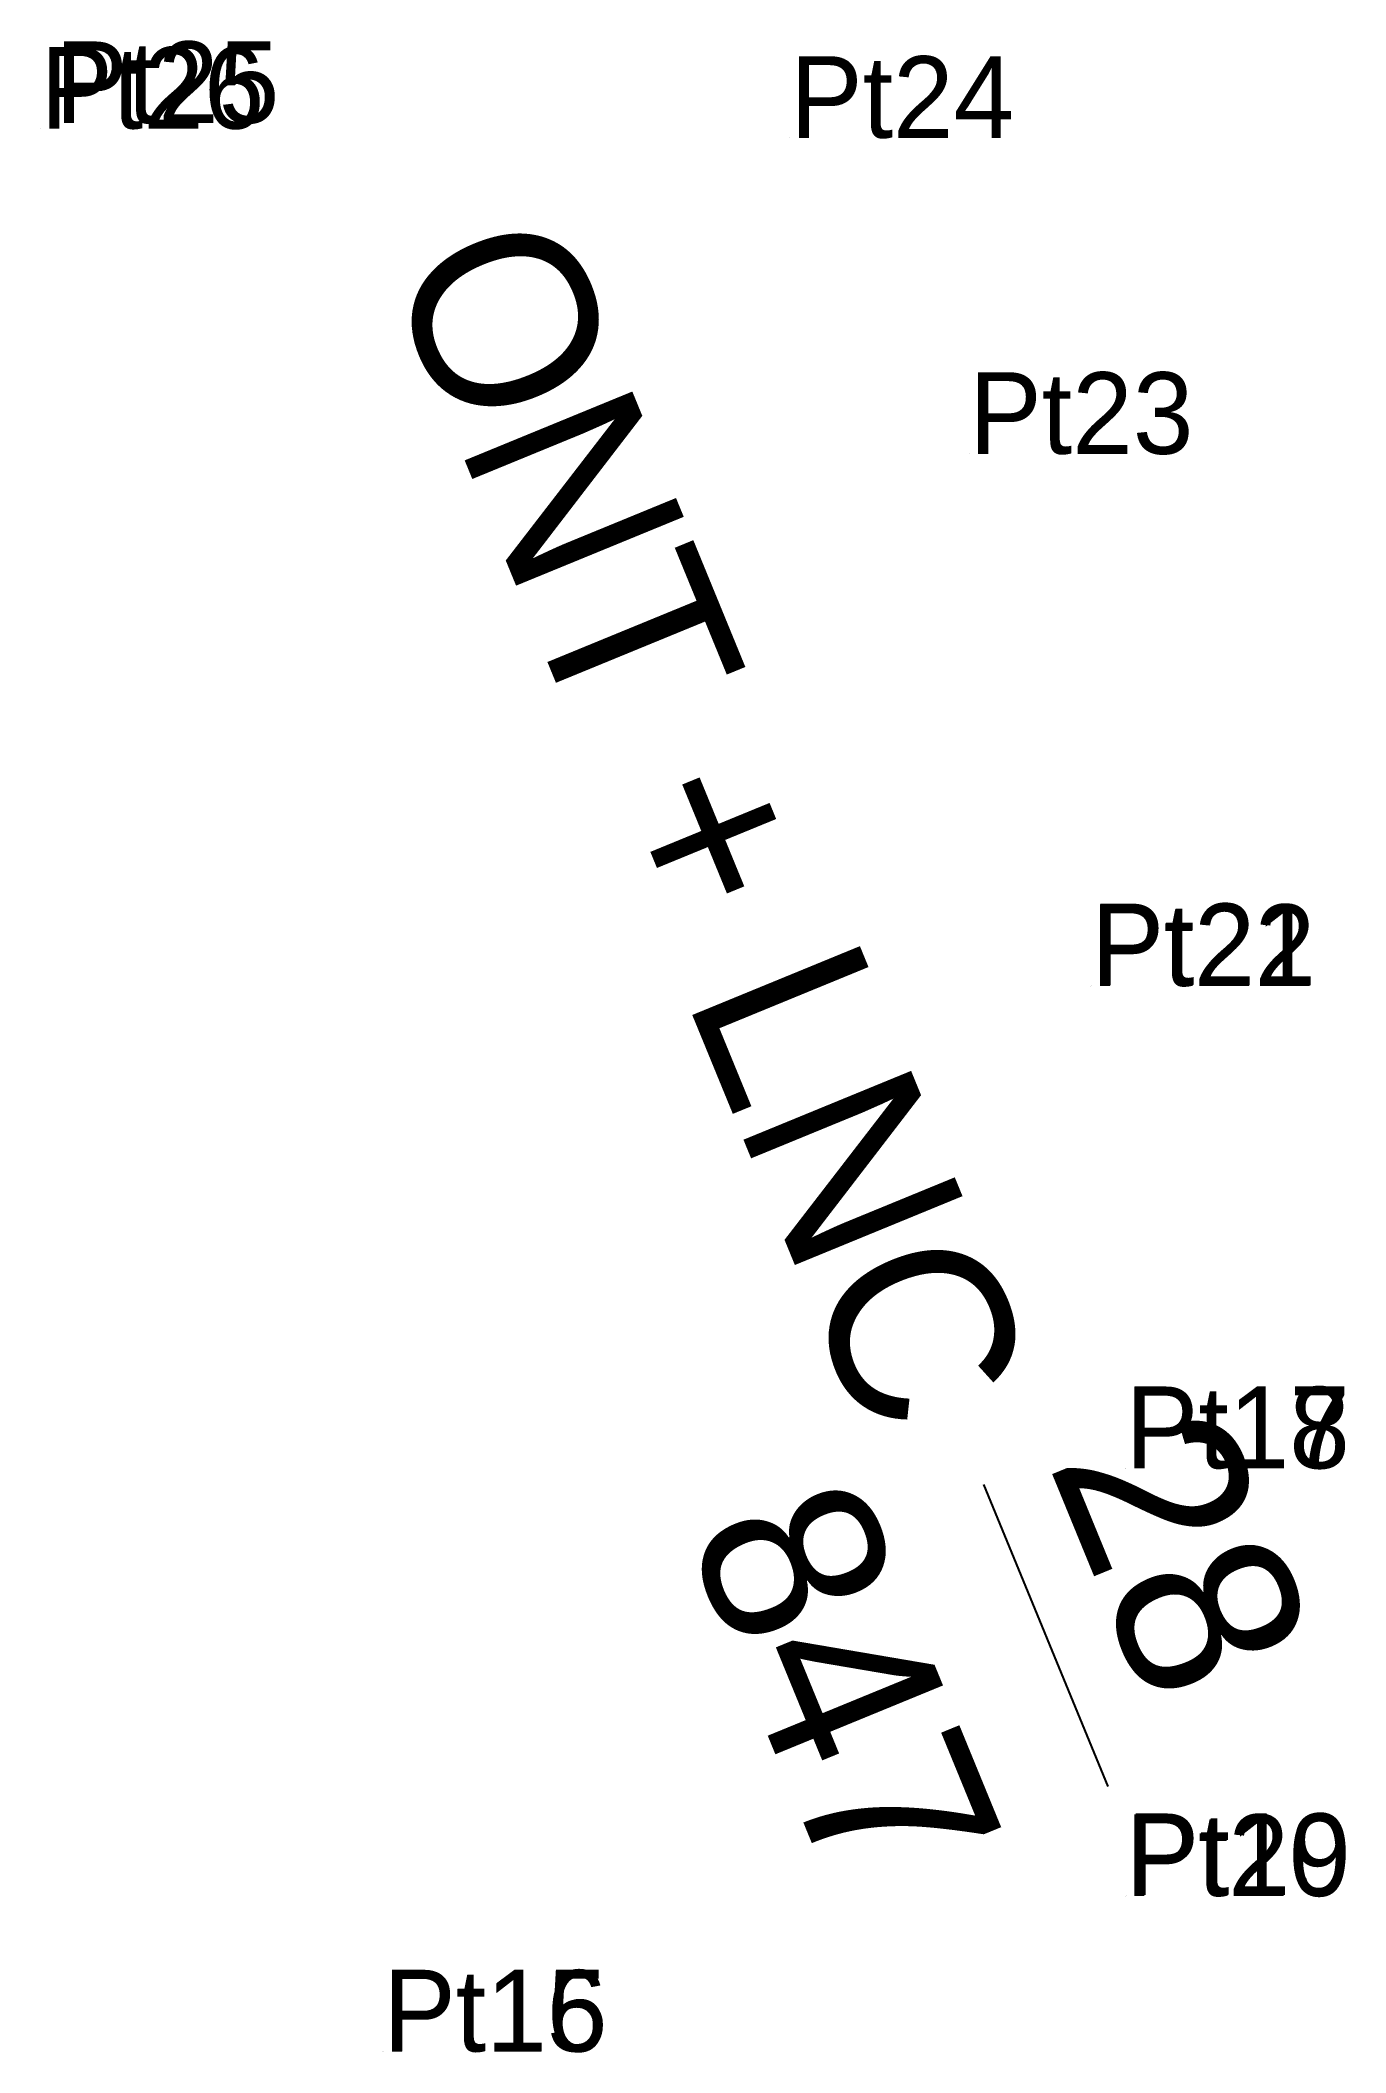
# Model space of a CAD drawing. Extents: x 550498 to 552544, y 1838050 to 1838232.
# Drawn here: x 552515.66 to 552544.47, y 1838049.74 to 1838094.13 of the extents above.
import ezdxf

# ---------------------------------------------------------------- set-up
doc = ezdxf.new("R2010")
doc.units = 0
for name, color, linetype in [('Level 12', 7, 'Continuous'), ('Level 13', 7, 'Continuous'), ('Level 7', 7, 'Continuous')]:
    doc.layers.add(name, color=color, linetype=linetype)

msp = doc.modelspace()

# ---------------------------------------------------------------- linework, layer by layer
at = {"layer": 'Level 13'}
msp.add_line((552536.48, 1838062.27), (552539.22, 1838055.61), dxfattribs=at)
at = {"layer": 'Level 7'}
for p, q in [((552515.66, 1838092.184), (552515.66, 1838092.184)), ((552515.986, 1838092.307), (552515.986, 1838092.307)), ((552532.205, 1838091.981), (552532.205, 1838091.981)), ((552536.159, 1838085.009), (552536.159, 1838085.009)), ((552538.847, 1838073.269), (552538.847, 1838073.269)), ((552538.861, 1838073.287), (552538.861, 1838073.287)), ((552539.611, 1838062.627), (552539.611, 1838062.627)), ((552539.613, 1838062.634), (552539.613, 1838062.634)), ((552539.606, 1838053.192), (552539.606, 1838053.192)), ((552539.634, 1838053.214), (552539.634, 1838053.214)), ((552523.227, 1838049.766), (552523.227, 1838049.766)), ((552523.223, 1838049.761), (552523.223, 1838049.761))]:
    msp.add_line(p, q, dxfattribs=at)

# ---------------------------------------------------------------- texts
at = {"layer": 'Level 12'}
for s, p in [('Pt26', (552515.66, 1838092.184)), ('Pt25', (552515.986, 1838092.307)), ('Pt24', (552532.205, 1838091.981)), ('Pt23', (552536.159, 1838085.009)), ('Pt22', (552538.847, 1838073.269)), ('Pt21', (552538.861, 1838073.287)), ('Pt18', (552539.611, 1838062.627)), ('Pt17', (552539.613, 1838062.634)), ('Pt20', (552539.606, 1838053.192)), ('Pt19', (552539.634, 1838053.214)), ('Pt16', (552523.223, 1838049.761)), ('Pt15', (552523.227, 1838049.766))]:
    msp.add_text(s, height=1.8, dxfattribs=at).set_placement(p)
at = {"layer": 'Level 13'}
for s, p in [('ONT + LNC', (552523.28, 1838089.12)), ('28', (552537.89, 1838062.75)), ('847', (552529.88, 1838061.2))]:
    msp.add_text(s, height=4, rotation=292.3184, dxfattribs=at).set_placement(p)

doc.saveas('drawing.dxf')
